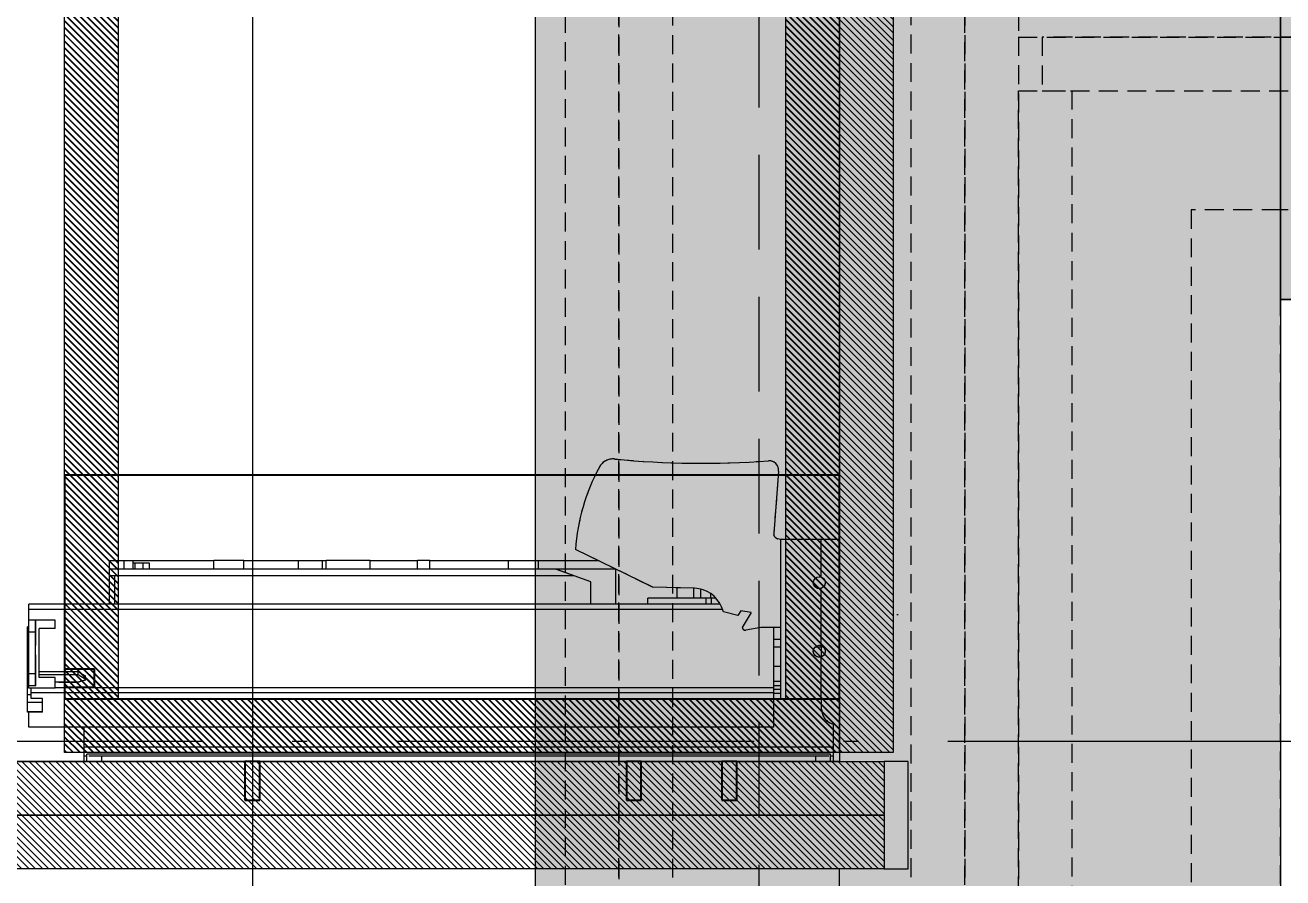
# Model space of a CAD drawing. Header units: millimetres. Extents: x -853320 to 19484, y -510814 to 9708.
# Drawn here: x 2870.1 to 3292.1, y 6289.8 to 6575.8 of the extents above; entities that cross this region are included whole.
import ezdxf
from ezdxf import colors
from ezdxf.entities.mleader import LeaderData, LeaderLine
from ezdxf.math import Vec2, Vec3

# ---------------------------------------------------------------- set-up
doc = ezdxf.new("R2010")
doc.units = ezdxf.units.MM
for name, pattern in [('BEARBEITUNGEN', [0]), ('DASHDOT', [18.5, 12, -3, 0.5, -3]), ('NASCOSTA', [9.525, 6.35, -3.175])]:
    doc.linetypes.add(name, pattern=pattern)
for name, color, linetype, lineweight in [('F_ARREDI', 7, 'Continuous', 5), ('F_ELETTRODOMESTICI', 40, 'Continuous', 5), ('F_Guide', 1, 'Continuous', 9), ('F_MASSELLO verniciato BVN', 41, 'Continuous', 5), ('F_MASSELLO_abete', 30, 'Continuous', 5), ('F_MULTI laminato OPACO', 1, 'Continuous', 5), ('F_MULTI laminato_soffitto', 5, 'Continuous', 5), ('F_MULTI laminato_soffitto_veletta', 6, 'Continuous', 5), ('F_PARETI-PAVIMENTI e SOFFITTI_cassone', 3, 'Continuous', 5), ('F_Proiezioni', 253, 'NASCOSTA', 9), ('F_Sezioni', 5, 'Continuous', 9), ('F_SOFFITTI', 7, 'Continuous', 5)]:
    doc.layers.add(name, color=color, linetype=linetype, lineweight=lineweight)
doc.layers.add('F_Lavorazioni', color=12, linetype='Continuous')
doc.styles.add('DANZI-DIDASCALIE', font='Yu Gothic UI Light.ttf', dxfattribs={"height": 30})
pattern_1 = [(135, (530752.4965, -730527.3063), (-2.24506403, -2.24506403), [])]
pattern_2 = [(45, (2, 0), (-2.24506403, 2.24506403), [])]

# ---------------------------------------------------------------- blocks, each defined once
blk = doc.blocks.new('CONTROSOFITTO_posteriore_lato corto_2415x250_pianta_vista da sopra')
at = {"layer": 'F_MULTI laminato_soffitto_veletta', "transparency": 33554585}
h = blk.add_hatch(color=8, dxfattribs=at)
h.dxf.hatch_style = 1
h.paths.add_polyline_path([(38560.95, -5047.45), (38560.95, -7465.45), (38310.95, -7465.45), (38310.95, -5047.45)])
at = {"layer": 'F_MASSELLO_abete', "color": 1, "linetype": 'NASCOSTA'}
for points in [[(38338.95, -5047.45), (38338.95, -7465.45), (38320.95, -7465.45), (38320.95, -5047.45)], [(38472.95, -5047.45), (38472.95, -7465.45), (38454.95, -7465.45), (38454.95, -5047.45)]]:
    blk.add_lwpolyline(points, close=True, dxfattribs=at)
at = {"layer": 'F_MASSELLO_abete', "color": 3, "linetype": 'NASCOSTA'}
blk.add_lwpolyline([(38356.95, -5075.45), (38356.95, -5576.95), (38338.95, -5576.95), (38338.95, -5075.45)], close=True, dxfattribs=at)
at = {"layer": 'F_MASSELLO_abete', "linetype": 'NASCOSTA'}
blk.add_lwpolyline([(38454.95, -5075.45), (38454.95, -5576.95), (38436.95, -5576.95), (38436.95, -5075.45)], close=True, dxfattribs=at)
at = {"layer": 'F_MULTI laminato_soffitto_veletta'}
blk.add_lwpolyline([(38560.95, -5047.45), (38560.95, -7465.45), (38310.95, -7465.45), (38310.95, -5047.45)], close=True, dxfattribs=at)
at = {"layer": 'F_MULTI laminato_soffitto_veletta', "linetype": 'NASCOSTA'}
for points in [[(38490.95, -5227.45), (38490.95, -5897.45), (38472.95, -5897.45), (38472.95, -5227.45)], [(38530.95, -5836.45), (38560.95, -5836.45), (38560.95, -5267.45), (38530.95, -5267.45)]]:
    blk.add_lwpolyline(points, close=True, dxfattribs=at)
blk = doc.blocks.new('CONTROSOFITTO_posteriore_lato lungo_2660x250_pianta_vista da sopra')
at = {"layer": 'F_MULTI laminato_soffitto_veletta', "transparency": 33554585}
h = blk.add_hatch(color=8, dxfattribs=at)
h.dxf.hatch_style = 1
h.paths.add_polyline_path([(48638.75, -13591.84), (45978.75, -13591.84), (45978.75, -13841.84), (48638.75, -13841.84)])
at = {"layer": 'F_MASSELLO_abete', "color": 1, "linetype": 'NASCOSTA'}
blk.add_lwpolyline([(45890.75, -13679.84), (48726.75, -13679.84), (48726.75, -13697.84), (45890.75, -13697.84)], close=True, dxfattribs=at)
at = {"layer": 'F_MULTI laminato_soffitto_veletta', "linetype": 'NASCOSTA'}
for points in [[(45978.75, -13591.84), (48638.75, -13591.84), (48638.75, -13621.84), (45978.75, -13621.84)], [(45898.75, -13661.84), (48718.75, -13661.84), (48718.75, -13679.84), (45898.75, -13679.84)]]:
    blk.add_lwpolyline(points, close=True, dxfattribs=at)
at = {"layer": 'F_MULTI laminato_soffitto_veletta'}
blk.add_lwpolyline([(48638.75, -13591.84), (45978.75, -13591.84), (45978.75, -13841.84), (48638.75, -13841.84)], close=True, dxfattribs=at)
blk = doc.blocks.new('CONTROSOFITTO_rev.01_pianta_vista da sopra')
at = {"layer": 'F_MULTI laminato_soffitto', "color": 5, "linetype": 'NASCOSTA', "ltscale": 5}
blk.add_lwpolyline([(17011.63, -34937.73), (20021.63, -34937.73), (20021.63, -35837.73), (17011.63, -35837.73)], close=True, dxfattribs=at)
at = {"layer": 'F_SOFFITTI'}
blk.add_blockref('CONTROSOFITTO_posteriore_lato corto_2415x250_pianta_vista da sopra', (-21374.32, -29890.28), dxfattribs=at)
at = {"layer": 'F_SOFFITTI', "xscale": -1, "rotation": 180}
blk.add_blockref('CONTROSOFITTO_posteriore_lato lungo_2660x250_pianta_vista da sopra', (-28792.12, -48779.57), dxfattribs=at)
blk = doc.blocks.new('_Dot')
at = {"color": 0, "linetype": 'ByBlock', "lineweight": -2}
blk.add_line((-0.5, 0), (-1, 0), dxfattribs=at)
at = {"color": 0, "linetype": 'ByBlock', "const_width": 0.5}
blk.add_lwpolyline([(-0.25, 0, 1), (0.25, 0, 1)], format="xyb", close=True, dxfattribs=at)
blk = doc.blocks.new('PARETE LETTO_camera master_pianta')
at = {"layer": 'F_MASSELLO verniciato BVN'}
h = blk.add_hatch(color=8, dxfattribs=at)
h.dxf.hatch_style = 1
h.paths.add_polyline_path([(736822.12, 527586.14), (736858.12, 527586.14), (736858.12, 527594.14), (736822.12, 527594.14)])
at = {"layer": 'F_MULTI laminato OPACO'}
h = blk.add_hatch(dxfattribs=at)
h.set_pattern_fill('ANSI31', color=8)
h.set_pattern_definition(pattern_2)
h.paths.add_polyline_path([(736858.12, 527594.14), (736840.12, 527594.14), (736840.12, 527901.14), (736858.12, 527901.14)])
h.paths.add_polyline_path([(736840.12, 527594.14), (736822.12, 527594.14), (736822.12, 527901.14), (736840.12, 527901.14)])
h = blk.add_hatch(dxfattribs=at)
h.set_pattern_fill('ANSI31', color=8, scale=0.5)
h.set_pattern_definition([(45, (2, 0), (-1.122532015, 1.122532015), [])])
h.paths.add_polyline_path([(736879.12, 527609.14), (736861.12, 527609.14), (736861.12, 527869.14), (736879.12, 527869.14)])
h.paths.add_polyline_path([(737187.12, 527869.14), (737187.12, 527851.14), (736879.12, 527851.14), (736879.12, 527869.14)])
h.paths.add_polyline_path([(737205.12, 527609.14), (737187.12, 527609.14), (737187.12, 527869.14), (737205.12, 527869.14)])
h.paths.add_polyline_path([(737187.12, 527627.14), (737187.12, 527609.14), (736879.12, 527609.14), (736879.12, 527627.14)])
h = blk.add_hatch(dxfattribs=at)
h.set_pattern_fill('ANSI31', color=8)
h.set_pattern_definition(pattern_2)
h.paths.add_polyline_path([(736861.12, 527609.14), (737205.12, 527609.14), (737205.12, 527591.14), (736861.12, 527591.14)])
at = {"color": 1}
blk.add_lwpolyline([(735126.12, 527609.14), (736822.12, 527609.14), (736822.12, 527893.14), (735126.12, 527893.14)], close=True, dxfattribs=at)
at = {"layer": 'F_Guide'}
for p, q in [((736869.63, 527881.14), (736874.74, 527881.14)), ((736869.63, 527631.14), (736869.63, 527881.14)), ((736874.74, 527881.64), (736877.94, 527881.64)), ((736874.74, 527876.55), (736874.74, 527881.64)), ((736877.94, 527881.64), (736880.55, 527881.64)), ((736877.94, 527876.55), (736877.94, 527881.64)), ((736879.29, 527880.34), (736880.55, 527880.34)), ((736879.29, 527876.55), (736879.29, 527880.34)), ((736880.55, 527881.64), (736890.13, 527881.64)), ((736880.55, 527880.34), (736880.55, 527881.64)), ((736880.55, 527880.34), (736882.77, 527880.34)), ((736881.18, 527631.14), (736881.18, 527880.34)), ((736882.77, 527881.14), (736883.54, 527881.14)), ((736882.77, 527872.36), (736882.77, 527881.14)), ((736883.54, 527881.14), (736887.54, 527881.14)), ((736883.54, 527878.86), (736883.54, 527881.14)), ((736883.54, 527878.86), (736887.54, 527878.86)), ((736887.54, 527881.14), (736901.54, 527881.14)), ((736887.54, 527878.86), (736887.54, 527881.14)), ((736887.54, 527878.86), (736901.54, 527878.86)), ((736890.13, 527881.64), (736898.97, 527881.64)), ((736890.13, 527881.14), (736890.13, 527881.64)), ((736898.97, 527881.64), (736903.25, 527881.64)), ((736901.54, 527881.14), (736905.54, 527881.14)), ((736901.54, 527878.86), (736901.54, 527881.14)), ((736901.54, 527878.86), (736905.54, 527878.86)), ((736903.25, 527881.14), (736903.25, 527881.64)), ((736905.54, 527881.14), (736905.55, 527881.14)), ((736905.54, 527878.86), (736905.54, 527881.14)), ((736905.55, 527881.14), (736909.17, 527881.14)), ((736905.55, 527872.36), (736905.55, 527881.14)), ((736909.17, 527881.14), (736910.87, 527881.14)), ((736909.17, 527648.46), (736909.17, 527881.14)), ((736910.87, 527649.2), (736910.87, 527881.14)), ((736874.74, 527876.55), (736877.94, 527876.55)), ((736877.94, 527876.55), (736879.29, 527876.55)), ((736886.29, 527877.67), (736886.85, 527877.67)), ((736886.29, 527872.36), (736886.29, 527877.67)), ((736886.85, 527877.69), (736887.17, 527877.69)), ((736886.85, 527877.67), (736886.85, 527877.69)), ((736887.17, 527877.69), (736888.25, 527877.69)), ((736887.17, 527864.59), (736887.17, 527877.69)), ((736888.25, 527864.59), (736888.25, 527877.69)), ((736888.25, 527877.67), (736902.79, 527877.67)), ((736902.79, 527872.36), (736902.79, 527877.67)), ((736882.77, 527872.36), (736886.29, 527872.36)), ((736882.87, 527631.14), (736882.87, 527872.36)), ((736884.69, 527864.71), (736884.69, 527872.36)), ((736902.79, 527872.36), (736905.55, 527872.36)), ((736858.12, 527862.64), (736859.92, 527862.64)), ((736858.12, 527861.64), (736858.12, 527862.64)), ((736858.12, 527861.64), (736860.62, 527861.64)), ((736858.12, 527856.64), (736858.12, 527861.64)), ((736859.92, 527862.64), (736862.92, 527862.64)), ((736859.92, 527861.64), (736859.92, 527862.64)), ((736860.62, 527612.14), (736860.62, 527861.64)), ((736862.92, 527862.64), (736869.63, 527862.64)), ((736862.92, 527611.14), (736862.92, 527862.64)), ((736885.4, 527862.38), (736884.69, 527864.71)), ((736885.61, 527862.12), (736886.69, 527862.12)), ((736885.76, 527862.24), (736887.17, 527864.59)), ((736885.76, 527862.24), (736886.84, 527862.24)), ((736886.84, 527862.24), (736888.25, 527864.59)), ((736887.17, 527864.59), (736888.25, 527864.59)), ((736859.92, 527856.64), (736859.92, 527861.03)), ((736858.12, 527856.64), (736859.92, 527856.64)), ((736858.12, 527617.14), (736858.12, 527856.64)), ((736859.92, 527617.14), (736859.92, 527856.64)), ((736910.9, 527854.14), (736920.4, 527854.14)), ((736910.9, 527684.14), (736910.9, 527854.14)), ((736920.4, 527854.14), (736922.6, 527854.14)), ((736920.4, 527698.15), (736920.4, 527854.14)), ((736922.6, 527854.14), (736925.4, 527854.14)), ((736922.6, 527684.14), (736922.6, 527854.14)), ((736925.4, 527819.04), (736925.4, 527854.14)), ((736910.9, 527852.34), (736920.4, 527852.34)), ((736922.6, 527849.14), (736925.4, 527849.14)), ((736922.6, 527846.12), (736925.4, 527846.12)), ((736922.6, 527845.46), (736924.7, 527845.46)), ((736924.7, 527840.64), (736924.7, 527846.12)), ((736910.87, 527842.44), (736910.9, 527842.44)), ((736922.6, 527842.81), (736924.7, 527842.81)), ((736922.6, 527840.64), (736924.7, 527840.64)), ((736922.6, 527819.04), (736925.5, 527819.04)), ((736925.5, 527809.04), (736925.5, 527819.04)), ((736910.87, 527807.44), (736910.9, 527807.44)), ((736922.6, 527809.04), (736925.5, 527809.04)), ((736925.4, 527790.66), (736925.4, 527809.04)), ((736922.6, 527790.66), (736925.4, 527790.66)), ((736925.4, 527782.61), (736925.4, 527790.66)), ((736922.6, 527782.61), (736925.4, 527782.61)), ((736922.6, 527781.37), (736925.5, 527781.37)), ((736925.4, 527781.37), (736925.4, 527782.61)), ((736925.5, 527766.64), (736925.5, 527781.37)), ((736922.6, 527766.64), (736925.5, 527766.64)), ((736925.4, 527750.72), (736925.4, 527766.64)), ((736922.6, 527750.72), (736925.5, 527750.72)), ((736925.5, 527746.64), (736925.5, 527750.72)), ((736922.6, 527746.64), (736925.5, 527746.64)), ((736925.4, 527720.16), (736925.4, 527746.64)), ((736922.6, 527720.16), (736925.4, 527720.16)), ((736925.4, 527710.11), (736925.4, 527720.16)), ((736922.6, 527710.11), (736925.4, 527710.11)), ((736925.4, 527689.79), (736925.4, 527710.11)), ((736920.4, 527698.15), (736922.6, 527704.19)), ((736916.64, 527671.83), (736929.26, 527697.71)), ((736918.39, 527692.63), (736920.4, 527698.15)), ((736910.9, 527692.63), (736918.39, 527692.63)), ((736910.9, 527684.14), (736922.6, 527684.14)), ((736922.6, 527684.14), (736922.64, 527684.14)), ((736910.87, 527673.45), (736912.87, 527673.45)), ((736912.87, 527650.58), (736912.87, 527673.45)), ((736916.22, 527657.76), (736916.64, 527671.83)), ((736912.87, 527663.57), (736916.39, 527663.57)), ((736912.87, 527658.07), (736916.23, 527658.07)), ((736912.87, 527655.67), (736915.94, 527655.67)), ((736910.87, 527653.84), (736912.87, 527653.84)), ((736910.87, 527652.1), (736912.87, 527652.1)), ((736912.87, 527652.28), (736914.39, 527652.28)), ((736858.12, 527646.14), (736858.12, 527646.14)), ((736858.12, 527646.14), (736858.12, 527646.14)), ((736907.07, 527643.28), (736908.28, 527648.1)), ((736908.28, 527648.1), (736909.98, 527648.78)), ((736908.7, 527642.26), (736907.07, 527643.28)), ((736908.15, 527638.83), (736908.7, 527642.26)), ((736903.1, 527635.56), (736902.21, 527640.59)), ((736908.15, 527638.83), (736903.04, 527641.75)), ((736903.1, 527628.83), (736903.1, 527635.56)), ((736869.63, 527631.14), (736881.18, 527631.14)), ((736880.95, 527628.83), (736880.95, 527631.14)), ((736881.18, 527631.14), (736882.87, 527631.14)), ((736882.32, 527628.83), (736882.32, 527631.14)), ((736882.87, 527631.14), (736903.1, 527631.14)), ((736883.57, 527628.83), (736883.57, 527631.14)), ((736884.95, 527628.83), (736884.95, 527631.14)), ((736890.02, 527628.83), (736890.02, 527631.14)), ((736896.52, 527628.83), (736896.52, 527631.14)), ((736899.02, 527628.83), (736899.02, 527631.14)), ((736932.62, 527628.9), (736932.83, 527629.82)), ((736934.62, 527631.2), (736934.23, 527631.23)), ((736955.54, 527629.58), (736934.62, 527631.2)), ((736879.12, 527628.83), (736932.62, 527628.83)), ((736879.12, 527609.14), (736879.12, 527628.83)), ((736932.62, 527609.14), (736932.62, 527628.9)), ((736858.12, 527617.14), (736859.92, 527617.14)), ((736858.12, 527612.14), (736858.12, 527617.14)), ((736859.92, 527612.74), (736859.92, 527617.14)), ((736896.52, 527615.14), (736896.52, 527617.36)), ((736875.72, 527615.14), (736879.12, 527615.14)), ((736879.12, 527615.34), (736893.21, 527615.34)), ((736893.29, 527615.14), (736896.52, 527615.14)), ((736896.52, 527615.14), (736896.95, 527615.14)), ((736897.03, 527615.34), (736916.21, 527615.34)), ((736920.03, 527615.34), (736932.62, 527615.34)), ((736858.12, 527612.14), (736860.62, 527612.14)), ((736858.12, 527611.14), (736858.12, 527612.14)), ((736858.12, 527611.14), (736859.92, 527611.14)), ((736859.92, 527611.14), (736859.92, 527612.14)), ((736859.92, 527611.14), (736862.92, 527611.14)), ((736862.92, 527611.14), (736870.65, 527611.14)), ((736879.12, 527609.14), (736932.62, 527609.14))]:
    blk.add_line(p, q, dxfattribs=at)
for centre in [(736895.12, 527615.94), (736918.12, 527615.94)]:
    blk.add_circle(centre, 2, dxfattribs=at)
for centre, radius, start, end in [((736924.7, 527630.16), 67.7, 61.6023, 86.1378), ((736954.42, 527685.14), 5.2, 354.3796, 61.6023), ((737257.95, 527655.27), 299.8, 174.3796, 184.2581), ((736906.23, 527658.05), 10, 292.0611, 358.3112), ((736903.19, 527640.76), 1, 98.6668, 190), ((736934.68, 527629.39), 1.9, 103.8934, 166.9245), ((736955.79, 527632.77), 3.2, 265.5789, 4.2581), ((736875.66, 527610), 5.14, 89.3053, 167.2186)]:
    blk.add_arc(centre, radius, start, end, dxfattribs=at)
for centre, start_param in [((736885.61, 527862.73), 2.188692), ((736886.69, 527862.73), 3.141592)]:
    blk.add_ellipse(centre, major_axis=(0, 0.609), ratio=0.427358, start_param=start_param, end_param=3.763033, dxfattribs=at)
at = {"layer": 'F_Lavorazioni', "color": 14, "linetype": 'BEARBEITUNGEN', "true_color": 0xaa0000}
for p, q in [((736954.12, 527869.14), (736879.12, 527869.14)), ((736879.12, 527869.14), (736879.12, 527609.14)), ((736889.12, 527869.14), (736883.12, 527869.14)), ((736883.12, 527869.14), (736883.12, 527859.14)), ((736889.12, 527859.14), (736889.12, 527869.14)), ((736954.12, 527609.14), (736954.12, 527869.14)), ((736883.12, 527859.14), (736889.12, 527859.14)), ((736858.12, 527808.64), (736845.12, 527808.64)), ((736845.12, 527808.64), (736845.12, 527803.64)), ((736858.12, 527803.64), (736858.12, 527808.64)), ((736845.12, 527803.64), (736858.12, 527803.64)), ((736858.12, 527680.64), (736845.12, 527680.64)), ((736845.12, 527680.64), (736845.12, 527675.64)), ((736858.12, 527675.64), (736858.12, 527680.64)), ((736845.12, 527675.64), (736858.12, 527675.64)), ((736858.12, 527648.64), (736845.12, 527648.64)), ((736845.12, 527648.64), (736845.12, 527643.64)), ((736858.12, 527643.64), (736858.12, 527648.64)), ((736845.12, 527643.64), (736858.12, 527643.64)), ((736879.12, 527609.14), (736954.12, 527609.14))]:
    blk.add_line(p, q, dxfattribs=at)
at = {"layer": 'F_MASSELLO verniciato BVN'}
blk.add_lwpolyline([(736822.12, 527586.14), (736858.12, 527586.14), (736858.12, 527594.14), (736822.12, 527594.14)], close=True, dxfattribs=at)
at = {"layer": 'F_MULTI laminato OPACO'}
for points in [[(736840.12, 527594.14), (736822.12, 527594.14), (736822.12, 527901.14), (736840.12, 527901.14)], [(736858.12, 527594.14), (736840.12, 527594.14), (736840.12, 527901.14), (736858.12, 527901.14)], [(736858.12, 527893.14), (737208.12, 527893.14), (737208.12, 527609.14), (736858.12, 527609.14)]]:
    blk.add_lwpolyline(points, close=True, dxfattribs=at)
at = {"layer": 'F_MULTI laminato OPACO', "color": 3}
for points in [[(736879.12, 527609.14), (736861.12, 527609.14), (736861.12, 527869.14), (736879.12, 527869.14)], [(737187.12, 527869.14), (737187.12, 527851.14), (736879.12, 527851.14), (736879.12, 527869.14)], [(737187.12, 527627.14), (737187.12, 527609.14), (736879.12, 527609.14), (736879.12, 527627.14)]]:
    blk.add_lwpolyline(points, close=True, dxfattribs=at)
at = {"layer": 'F_MULTI laminato OPACO', "color": 6}
blk.add_lwpolyline([(736861.12, 527609.14), (737205.12, 527609.14), (737205.12, 527591.14), (736861.12, 527591.14)], close=True, dxfattribs=at)
blk = doc.blocks.new('Pavim. idr. 1')
at = {"lineweight": 13}
h = blk.add_hatch(dxfattribs=at)
h.set_pattern_fill('DOTS', color=1, scale=140, angle=45)
h.set_pattern_definition([(45, (-29878.93, 459742.27), (-78.57724, 235.73172), [0, -222.25])])
h.paths.add_polyline_path([(423470.77, 430283.09), (410205.77, 430283.09), (410205.77, 427993.09), (423470.77, 427993.09)])
at = {"color": 1, "lineweight": 13}
blk.add_lwpolyline([(423470.77, 430283.09), (410205.77, 430283.09), (410205.77, 427993.09), (423470.77, 427993.09)], close=True, dxfattribs=at)
blk = doc.blocks.new('F_PAVIMENTO CASSONE_pianta')
at = {"color": 2, "lineweight": 5}
blk.add_blockref('Pavim. idr. 1', (185525.7, 19630.33), dxfattribs=at)
blk.add_blockref('Pavim. idr. 1', (185525.7, 19630.33), dxfattribs=at)
blk = doc.blocks.new('BAGNO-LAVANDERIA_pianta_sol.B')
at = {"layer": 'F_ELETTRODOMESTICI', "color": 5, "ltscale": 5}
ml = blk.add_multileader_mtext('Standard', dxfattribs=at)
ml.set_content('{\\fYu Gothic UI Light|b0|i0|c128|p34;BASAMENTO c/cassetto} ditta MIELE art.WTS 610', color=5, style='DANZI-DIDASCALIE')
ml.set_leader_properties(color=256, linetype='ByLayer', lineweight=-1)
ml.set_arrow_properties(name='DOT')
ml.build(insert=Vec2(0, 0))
ml.multileader.update_dxf_attribs({"arrow_head_size": 5, "scale": 5})
ctx = ml.context
ctx.base_point, ctx.scale, ctx.char_height, ctx.arrow_head_size, ctx.landing_gap_size, ctx.plane_origin, ctx.plane_x_axis, ctx.plane_y_axis = Vec3(865728.96, 518190.64), 5, 25, 5, 10, Vec3(865691.99, 518253.27), Vec3(0, -1), Vec3(1, 0)
notes = []
notes.append((ctx, [(0, (0, 0, 0), (0, 0), (1, 0), 1, [])]))
ctx.mtext.insert, ctx.mtext.text_direction, ctx.mtext.rotation, ctx.mtext.width, ctx.mtext.flow_direction = Vec3(865741.68, 518180.64), Vec3(0, -1), 4.712389, 471.5743, 5
ml = blk.add_multileader_mtext('Standard', dxfattribs=at)
ml.set_content('{\\fYu Gothic UI Light|b0|i0|c128|p34;LAVASCIUGA} ditta MIELE art.WTD165 WPM 8/5kg', color=5, style='DANZI-DIDASCALIE')
ml.set_leader_properties(color=256, linetype='ByLayer', lineweight=-1)
ml.set_arrow_properties(name='DOT')
ml.build(insert=Vec2(0, 0))
ml.multileader.update_dxf_attribs({"arrow_head_size": 5, "scale": 5})
ctx = ml.context
ctx.base_point, ctx.scale, ctx.char_height, ctx.arrow_head_size, ctx.landing_gap_size, ctx.plane_origin, ctx.plane_x_axis, ctx.plane_y_axis = Vec3(865852.82, 518185.28), 5, 25, 5, 10, Vec3(865819.83, 518247.92), Vec3(0, -1), Vec3(1, 0)
notes.append((ctx, [(0, (0, 0, 0), (0, 0), (1, 0), 1, [])]))
ctx.mtext.insert, ctx.mtext.text_direction, ctx.mtext.rotation, ctx.mtext.width, ctx.mtext.flow_direction = Vec3(865869.52, 518175.28), Vec3(0, -1), 4.712389, 377.0167, 5
for ctx, leaders in notes:
    for number, flags, end, landing, length, lines in leaders:
        leader = LeaderData()
        leader.index, (leader.has_last_leader_line, leader.has_dogleg_vector, leader.attachment_direction) = number, flags
        leader.last_leader_point, leader.dogleg_vector, leader.dogleg_length = Vec3(end), Vec3(landing), length
        for number, points, colour, breaks in lines:
            line = LeaderLine()
            line.index, line.vertices, line.color, line.breaks = number, Vec3.list(points), colors.encode_raw_color(colour), breaks
            leader.lines.append(line)
        ctx.leaders.append(leader)

msp = doc.modelspace()

# ---------------------------------------------------------------- hatches: boundary and pattern name
at = {"layer": 'F_Proiezioni'}
h = msp.add_hatch(dxfattribs=at)
h.set_pattern_fill('ANSI31', color=256, scale=0.5, angle=90)
h.set_pattern_definition([(135, (530752.4965, -730527.3063), (-1.122532015, -1.122532015), [])])
h.paths.add_polyline_path([(3143.361, 6349.815), (3143.361, 6331.815), (2883.361, 6331.815), (2883.361, 6349.815)])
h.paths.add_polyline_path([(2883.361, 6657.815), (2901.361, 6657.815), (2901.361, 6349.815), (2883.361, 6349.815)])
h.paths.add_polyline_path([(3143.361, 6675.815), (3143.361, 6657.815), (2883.361, 6657.815), (2883.361, 6675.815)])
h.paths.add_polyline_path([(3125.361, 6657.815), (3143.361, 6657.815), (3143.361, 6349.815), (3125.361, 6349.815)])
h = msp.add_hatch(dxfattribs=at)
h.set_pattern_fill('ANSI31', color=256, angle=90)
h.set_pattern_definition(pattern_1)
h.paths.add_polyline_path([(3143.361, 6331.815), (3143.361, 6675.815), (3161.361, 6675.815), (3161.361, 6331.815)])
h = msp.add_hatch(dxfattribs=at)
h.set_pattern_fill('ANSI31', color=256, angle=90)
h.set_pattern_definition(pattern_1)
h.paths.add_polyline_path([(3158.361, 6328.815), (3158.361, 6310.815), (2851.361, 6310.815), (2851.361, 6328.815)])
h.paths.add_polyline_path([(3158.361, 6310.815), (3158.361, 6292.815), (2851.361, 6292.815), (2851.361, 6310.815)])
h = msp.add_hatch(color=256, dxfattribs=at)
h.dxf.hatch_style = 1
h.paths.add_polyline_path([(3166.361, 6292.815), (3166.361, 6328.815), (3158.361, 6328.815), (3158.361, 6292.815)])

# ---------------------------------------------------------------- linework, layer by layer
at = {"layer": 'F_Proiezioni', "linetype": 'BEARBEITUNGEN'}
for p, q in [((3143.361, 6424.815), (2883.361, 6424.815)), ((2883.361, 6424.815), (2883.361, 6349.815)), ((3143.361, 6349.815), (3143.361, 6424.815)), ((2883.361, 6359.815), (2883.361, 6353.815)), ((2893.361, 6359.815), (2883.361, 6359.815)), ((2893.361, 6353.815), (2893.361, 6359.815)), ((2883.361, 6353.815), (2893.361, 6353.815)), ((2883.361, 6349.815), (3143.361, 6349.815)), ((2948.861, 6328.815), (2943.861, 6328.815)), ((2943.861, 6328.815), (2943.861, 6315.815)), ((2948.861, 6315.815), (2948.861, 6328.815)), ((3076.861, 6328.815), (3071.861, 6328.815)), ((3071.861, 6328.815), (3071.861, 6315.815)), ((3076.861, 6315.815), (3076.861, 6328.815)), ((3108.861, 6328.815), (3103.861, 6328.815)), ((3103.861, 6328.815), (3103.861, 6315.815)), ((3108.861, 6315.815), (3108.861, 6328.815)), ((2943.861, 6315.815), (2948.861, 6315.815)), ((3071.861, 6315.815), (3076.861, 6315.815)), ((3103.861, 6315.815), (3108.861, 6315.815))]:
    msp.add_line(p, q, dxfattribs=at)
at = {"layer": 'F_Proiezioni'}
for p, q in [((3122.915, 6426.238), (3121.297, 6405.315)), ((3121.297, 6405.315), (3121.266, 6404.919)), ((3123.594, 6403.315), (3122.677, 6403.528)), ((3143.361, 6403.315), (3123.594, 6403.315)), ((3123.67, 6349.815), (3123.67, 6403.315)), ((3137.161, 6390.723), (3137.161, 6403.315)), ((3143.361, 6349.815), (3143.361, 6403.315)), ((3080.663, 6387.329), (3054.787, 6399.95)), ((2898.361, 6393.29), (2898.361, 6396.09)), ((2933.461, 6396.09), (2898.361, 6396.09)), ((2903.361, 6393.29), (2903.361, 6396.09)), ((2906.381, 6393.29), (2906.381, 6396.09)), ((2911.861, 6395.39), (2906.381, 6395.39)), ((2907.034, 6393.29), (2907.034, 6395.39)), ((2909.688, 6393.29), (2909.688, 6395.39)), ((2911.861, 6393.29), (2911.861, 6395.39)), ((2933.461, 6393.29), (2933.461, 6396.19)), ((2943.461, 6396.19), (2933.461, 6396.19)), ((2943.461, 6393.29), (2943.461, 6396.19)), ((2961.834, 6396.09), (2943.461, 6396.09)), ((2961.834, 6393.29), (2961.834, 6396.09)), ((2969.884, 6396.09), (2961.834, 6396.09)), ((2969.884, 6393.29), (2969.884, 6396.09)), ((2971.131, 6396.09), (2969.884, 6396.09)), ((2971.131, 6393.29), (2971.131, 6396.19)), ((2985.861, 6396.19), (2971.131, 6396.19)), ((2985.861, 6393.29), (2985.861, 6396.19)), ((3001.781, 6396.09), (2985.861, 6396.09)), ((3001.781, 6393.29), (3001.781, 6396.19)), ((3005.861, 6396.19), (3001.781, 6396.19)), ((3005.861, 6393.29), (3005.861, 6396.19)), ((3032.341, 6396.09), (3005.861, 6396.09)), ((3032.341, 6393.29), (3032.341, 6396.09)), ((3042.391, 6396.09), (3032.341, 6396.09)), ((3042.391, 6393.29), (3042.391, 6396.09)), ((3062.702, 6396.09), (3042.391, 6396.09)), ((2898.361, 6391.09), (2898.361, 6393.29)), ((3068.361, 6393.29), (2898.361, 6393.29)), ((2898.361, 6381.59), (2898.361, 6391.09)), ((3054.349, 6391.09), (2898.361, 6391.09)), ((2900.161, 6381.59), (2900.161, 6391.09)), ((3054.349, 6391.09), (3048.304, 6393.29)), ((3059.869, 6389.081), (3054.349, 6391.09)), ((3068.361, 6393.29), (3068.361, 6393.33)), ((3068.361, 6381.59), (3068.361, 6393.29)), ((3059.869, 6381.59), (3059.869, 6389.081)), ((3094.739, 6386.914), (3080.663, 6387.329)), ((3088.93, 6383.565), (3088.93, 6387.086)), ((3094.43, 6383.565), (3094.43, 6386.924)), ((3096.83, 6383.565), (3096.83, 6386.63)), ((3100.216, 6383.565), (3100.216, 6385.085)), ((3137.161, 6367.723), (3137.161, 6386.907)), ((2871.361, 6379.865), (2871.361, 6381.565)), ((3103.299, 6381.565), (2871.361, 6381.565)), ((3068.361, 6381.59), (2898.361, 6381.59)), ((2910.061, 6381.565), (2910.061, 6381.59)), ((2945.061, 6381.565), (2945.061, 6381.59)), ((3079.051, 6381.565), (3079.051, 6383.565)), ((3101.916, 6383.565), (3079.051, 6383.565)), ((3098.66, 6381.565), (3098.66, 6383.565)), ((3100.399, 6381.565), (3100.399, 6383.565)), ((3104.401, 6378.974), (3103.712, 6380.675)), ((2871.361, 6376.24), (2871.361, 6379.865)), ((3104.04, 6379.865), (2871.361, 6379.865)), ((3109.218, 6377.765), (3104.401, 6378.974)), ((3110.237, 6379.393), (3109.218, 6377.765)), ((3113.67, 6378.844), (3110.237, 6379.393)), ((3113.67, 6378.844), (3110.746, 6373.738)), ((2870.861, 6369.663), (2870.861, 6373.945)), ((2871.361, 6373.945), (2870.861, 6373.945)), ((2871.361, 6376.235), (2871.361, 6376.24)), ((2880.141, 6376.24), (2871.361, 6376.24)), ((2871.361, 6372.235), (2871.361, 6376.235)), ((2873.641, 6376.235), (2871.361, 6376.235)), ((2871.361, 6358.235), (2871.361, 6372.235)), ((2873.641, 6372.235), (2871.361, 6372.235)), ((2873.641, 6372.235), (2873.641, 6376.235)), ((2873.641, 6358.235), (2873.641, 6372.235)), ((2874.831, 6358.944), (2874.831, 6373.485)), ((2880.141, 6373.485), (2874.831, 6373.485)), ((2880.141, 6373.485), (2880.141, 6376.24)), ((3116.934, 6373.79), (3111.908, 6372.904)), ((3123.67, 6373.79), (3116.934, 6373.79)), ((3121.361, 6353.565), (3121.361, 6373.79)), ((2870.861, 6360.827), (2870.861, 6369.663)), ((3123.67, 6369.715), (3121.361, 6369.715)), ((3123.67, 6367.215), (3121.361, 6367.215)), ((3137.361, 6367.215), (3135.133, 6367.215)), ((3137.161, 6349.815), (3137.161, 6363.907)), ((3137.361, 6367.215), (3137.361, 6367.648)), ((3137.361, 6363.982), (3137.361, 6367.215)), ((2870.861, 6351.246), (2870.861, 6360.827)), ((2871.361, 6360.827), (2870.861, 6360.827)), ((3123.67, 6360.715), (3121.361, 6360.715)), ((2871.361, 6354.235), (2871.361, 6358.235)), ((2873.641, 6358.235), (2871.361, 6358.235)), ((2873.641, 6354.235), (2873.641, 6358.235)), ((2874.811, 6357.859), (2874.811, 6358.944)), ((2887.906, 6358.944), (2874.811, 6358.944)), ((2874.811, 6357.548), (2874.811, 6357.859)), ((2887.906, 6357.859), (2874.811, 6357.859)), ((2874.831, 6357.548), (2874.811, 6357.548)), ((2874.831, 6356.985), (2874.831, 6357.548)), ((2880.141, 6356.985), (2874.831, 6356.985)), ((2880.141, 6353.465), (2880.141, 6356.985)), ((2887.782, 6355.38), (2880.141, 6355.38)), ((2890.118, 6356.09), (2887.782, 6355.38)), ((2887.906, 6357.859), (2887.906, 6358.944)), ((2890.261, 6357.538), (2887.906, 6358.944)), ((2890.261, 6356.453), (2887.906, 6357.859)), ((2890.261, 6356.453), (2890.261, 6357.538)), ((2890.375, 6356.302), (2890.375, 6357.387)), ((3123.67, 6355.64), (3121.361, 6355.64)), ((2870.861, 6348.632), (2870.861, 6351.246)), ((2872.161, 6351.246), (2870.861, 6351.246)), ((2871.361, 6353.465), (2871.361, 6354.235)), ((2873.641, 6354.235), (2871.361, 6354.235)), ((2880.141, 6353.465), (2871.361, 6353.465)), ((2872.161, 6351.246), (2872.161, 6353.465)), ((3121.361, 6351.879), (2872.161, 6351.879)), ((2872.161, 6349.985), (2872.161, 6351.246)), ((3121.361, 6353.565), (2880.141, 6353.565)), ((3123.67, 6354.265), (3121.361, 6354.265)), ((3121.361, 6351.879), (3121.361, 6353.565)), ((3123.67, 6353.015), (3121.361, 6353.015)), ((3121.361, 6340.327), (3121.361, 6351.879)), ((3123.67, 6351.64), (3121.361, 6351.64)), ((2870.861, 6345.431), (2870.861, 6348.632)), ((2875.946, 6348.632), (2870.861, 6348.632)), ((2875.946, 6349.985), (2872.161, 6349.985)), ((2875.946, 6348.632), (2875.946, 6349.985)), ((2875.946, 6345.431), (2875.946, 6348.632)), ((3143.361, 6349.815), (3123.67, 6349.815)), ((3137.361, 6346.415), (3137.361, 6349.815)), ((2875.946, 6345.431), (2870.861, 6345.431)), ((2871.361, 6340.327), (2871.361, 6345.431)), ((3121.361, 6340.327), (2871.361, 6340.327)), ((2889.861, 6333.615), (2889.861, 6340.327)), ((3141.361, 6333.615), (3141.361, 6341.343)), ((2889.861, 6330.615), (2889.861, 6333.615)), ((3141.361, 6333.615), (2889.861, 6333.615)), ((2889.861, 6328.815), (2889.861, 6330.615)), ((2890.861, 6330.615), (2889.861, 6330.615)), ((2890.861, 6328.815), (2890.861, 6331.315)), ((3140.361, 6331.315), (2890.861, 6331.315)), ((2895.861, 6330.615), (2891.464, 6330.615)), ((2895.861, 6328.815), (2895.861, 6330.615)), ((3135.361, 6330.615), (2895.861, 6330.615)), ((3135.361, 6328.815), (3135.361, 6330.615)), ((3139.758, 6330.615), (3135.361, 6330.615)), ((3140.361, 6328.815), (3140.361, 6331.315)), ((3141.361, 6330.615), (3140.361, 6330.615)), ((3141.361, 6330.615), (3141.361, 6333.615)), ((3141.361, 6328.815), (3141.361, 6330.615)), ((2890.861, 6328.815), (2889.861, 6328.815)), ((2895.861, 6328.815), (2890.861, 6328.815)), ((3135.361, 6328.815), (2895.861, 6328.815)), ((3106.361, 6328.815), (3106.361, 6328.815)), ((3106.361, 6328.815), (3106.361, 6328.815)), ((3140.361, 6328.815), (3135.361, 6328.815)), ((3141.361, 6328.815), (3140.361, 6328.815))]:
    msp.add_line(p, q, dxfattribs=at)
for points in [[(2859.361, 6328.815), (2859.361, 6678.815), (3143.361, 6678.815), (3143.361, 6328.815)], [(3143.361, 6331.815), (3143.361, 6675.815), (3161.361, 6675.815), (3161.361, 6331.815)], [(2883.361, 6657.815), (2901.361, 6657.815), (2901.361, 6349.815), (2883.361, 6349.815)], [(3125.361, 6657.815), (3143.361, 6657.815), (3143.361, 6349.815), (3125.361, 6349.815)], [(3143.361, 6349.815), (3143.361, 6331.815), (2883.361, 6331.815), (2883.361, 6349.815)], [(3158.361, 6328.815), (3158.361, 6310.815), (2851.361, 6310.815), (2851.361, 6328.815)], [(3166.361, 6292.815), (3166.361, 6328.815), (3158.361, 6328.815), (3158.361, 6292.815)], [(3158.361, 6310.815), (3158.361, 6292.815), (2851.361, 6292.815), (2851.361, 6310.815)], [(3143.361, 4596.815), (3143.361, 6292.815), (2859.361, 6292.815), (2859.361, 4596.815)]]:
    msp.add_lwpolyline(points, close=True, dxfattribs=at)
for centre in [(3136.561, 6388.815), (3136.561, 6365.815)]:
    msp.add_circle(centre, 2, dxfattribs=at)
for centre, radius, start, end in [((3122.334, 6395.39), 67.701, 151.60234, 176.13782), ((3067.355, 6425.114), 5.201, 84.37963, 151.60234), ((3097.226, 6728.648), 299.799, 264.37963, 274.25813), ((3119.723, 6426.484), 3.201, 355.57887, 94.25813), ((3123.106, 6405.374), 1.895, 193.89335, 256.92451), ((3094.444, 6376.919), 10, 22.06114, 88.31116), ((3111.734, 6373.888), 1, 188.66677, 280), ((3142.497, 6346.352), 5.137, 179.3053, 257.21863)]:
    msp.add_arc(centre, radius, start, end, dxfattribs=at)
for centre, start_param in [((2889.765, 6356.302), 2.1886924), ((2889.765, 6357.387), 3.1415924)]:
    msp.add_ellipse(centre, major_axis=(-0.609, 0), ratio=0.4273583, start_param=start_param, end_param=3.7630331, dxfattribs=at)
at = {"layer": 'F_Sezioni', "color": 3, "linetype": 'DASHDOT', "lineweight": 15, "ltscale": 10}
msp.add_lwpolyline([(1972.521, 6461.717), (1884.722, 6574.264), (1884.722, 6335.616), (16976.055, 6335.616)], dxfattribs=at)

# ---------------------------------------------------------------- block references
at = {"layer": 'F_ARREDI', "color": 2, "lineweight": 5}
msp.add_blockref('BAGNO-LAVANDERIA_pianta_sol.B', (-853319.899, -510814.178), dxfattribs=at)
at = {"layer": 'F_ARREDI', "color": 2, "lineweight": 5, "rotation": 89.99999999999999}
msp.add_blockref('PARETE LETTO_camera master_pianta', (530752.497, -730529.306), dxfattribs=at)
at = {"layer": 'F_PARETI-PAVIMENTI e SOFFITTI_cassone', "color": 2, "lineweight": 5, "rotation": 180}
msp.add_blockref('F_PAVIMENTO CASSONE_pianta', (611942.834, 454293.23), dxfattribs=at)
at = {"layer": 'F_SOFFITTI'}
msp.add_blockref('CONTROSOFITTO_rev.01_pianta_vista da sopra', (-13895.269, 41671.543), dxfattribs=at)

doc.saveas('drawing.dxf')
